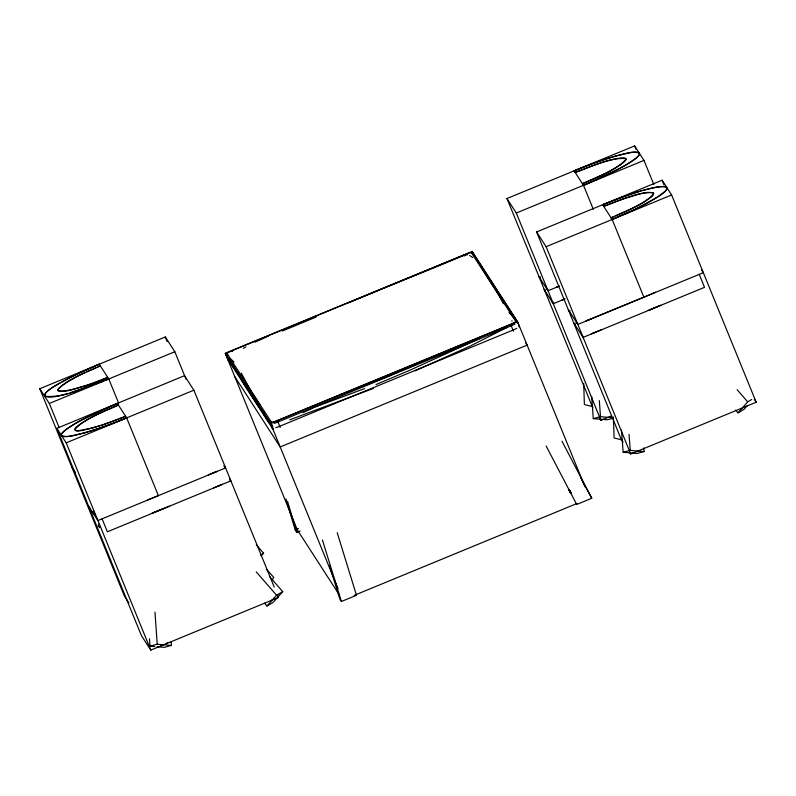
<?xml version="1.0" encoding="UTF-8"?>
<svg xmlns="http://www.w3.org/2000/svg" width="796" height="796" viewBox="0 0 796 796"><rect width="100%" height="100%" fill="white"/><g stroke="black" fill="none" stroke-linecap="round" stroke-linejoin="round"><path stroke-width="1.19" d="M229.745 359.772C232.82 366.896 241.795 378.339 246.541 387.095M271.914 580.513L273.744 577.359L266.282 569.04M735.594 410.069L738.031 412.875L747.683 401.851L751.693 399.483M747.265 405.652L744.041 409.323L738.031 412.875M261.237 555.897L263.595 553.23L256.312 544.782M264.551 603.189L266.988 605.995L276.61 595.239L282.739 591.657L269.695 576.692M282.739 591.657L273.127 602.413L266.988 605.995M231.129 362.548L230.671 363.006L233.984 368.24M539.708 277.874A12.676 1.761 -22.2 0 1 539.947 277.217L540.265 276.899M545.558 289.853L545.23 290.172A12.676 1.761 -22.2 0 0 544.991 290.829M464.207 256.033L465.849 254.571L467.68 254.82M65.889 429.651L75.212 423.572L88.645 416.368A69.192 9.632 -22.2 0 1 117.32 403.403L126.673 417.9L158.334 495.52M620.432 164.762L610.363 170.732M260.59 555.011L263.595 553.23M59.809 383.005C32.646 397.97 46.775 400.358 67.879 393.433M61.839 381.871L79.033 373.125L99.251 364.21L108.773 378.956L118.684 403.244M243.297 348.32L245.944 346.897M216.462 471.491L208.283 475.053M254.919 342.23L268.252 336.181M506.823 327.494L469.749 346.3L414.935 370.846M84.635 372.757C22.397 404.03 85.968 388.289 107.709 377.314L101.769 379.702A50.257 6.995 -22.2 0 1 84.515 385.941C75.948 387.911 66.705 392.945 57.879 390.736L57.71 389.851C68.685 377.712 85.908 372.946 100.306 365.852L98.037 366.797M282.351 331.027L316.012 317.097M303.107 412.607L314.589 407.244L364.668 388.587M479.699 338.439L408.746 370.717L376.02 384.558M86.804 371.742L95.769 367.752M492.973 332.27L499.381 329.425M659.396 305.773L648.322 310.5M660.819 305.166L649.168 310.151M615.646 215.925C626.024 211.418 636.352 206.661 645.984 200.691C648.123 198.632 654.989 196.194 653.158 192.612C635.974 192.075 619.666 200.841 603.696 206.363L609.646 203.975A50.257 6.995 -22.2 0 1 626.9 197.746C635.467 195.766 644.7 190.742 653.536 192.95L653.705 193.826C642.73 205.965 625.507 210.731 611.109 217.835L611.895 219.776M353.673 389.921L385.97 377.155L458.655 345.981M465.849 254.571C427.144 270.819 387.562 286.361 348.698 302.759M348.31 392.199L351.514 390.836M631.596 152.424L617.686 155.479L604.502 159.508A67.342 9.373 -22.2 0 0 582.005 167.677L574.145 170.832L583.508 185.329L619.766 168.424A62.556 8.706 -22.2 0 0 633.895 159.847A58.566 8.149 -22.2 0 0 639.437 154.126L639.188 153.021C631.546 150.583 623.288 154.454 615.696 156.036M117.32 403.403L81.063 420.298A62.556 8.706 -22.2 0 0 66.924 428.885A58.566 8.149 -22.2 0 0 61.382 434.596L61.63 435.701C69.272 438.138 77.53 434.268 85.122 432.686A68.088 9.482 -22.2 0 0 126.663 417.88M213.835 487.898L220.701 484.993M611.109 217.835L613.378 216.89M128.833 602.88L124.385 595.995L39.8 388.727L165.299 336.977L174.821 351.723L186.105 379.354M592.871 407.88L506.952 198.542L634.621 145.897L643.984 160.384L653.854 184.572M39.8 388.727L49.322 403.473L174.821 351.723M506.952 198.542L516.305 213.029L643.984 160.384M296.858 528.733L225.248 353.265L472.197 251.436L517.559 321.664L584.951 486.814M227.129 353.444A5.98 0.836 -22.2 0 1 232.223 350.608L465.451 254.431A5.98 0.836 -22.2 0 1 471.361 252.78M277.515 595.159L278.461 597.458L150.792 650.103L141.429 635.616L56.844 428.338L184.513 375.692L193.876 390.189L274.232 587.1M623.079 442.188L621.178 439.233L536.594 231.964L662.093 180.214L671.615 194.96L756.2 402.229L630.701 453.979L629.427 452.019M56.844 428.338L66.197 442.835L193.876 390.189M536.594 231.964L546.116 246.71L671.615 194.96M559.469 286.043L548.026 290.759L538.673 276.262M564.752 298.998L553.32 303.714L543.957 289.217M271.456 422.149A5.98 0.836 -22.2 0 0 277.356 420.497L510.594 324.33A5.98 0.836 -22.2 0 0 515.679 321.485M225.248 353.265L270.61 423.492L517.559 321.664M514.992 324.062A7.403 1.035 -22.2 0 1 511.231 325.803L278.003 421.97A7.403 1.035 -22.2 0 1 274.053 423.412M285.933 498.973L295.197 529.927L298.42 528.594M295.197 529.927L296.779 532.375L300.002 531.041M599.557 418.238L600.9 420.308L611.159 416.079M163.707 644.561L160.722 645.795L160.663 644.76M165.687 643.745L167.667 642.79M272.043 599.885L275.018 598.662L274.003 598.025M354.17 595.378L577 503.5M561.986 441.213L591.766 498.246L576.722 504.475L546.165 446.068M641.377 190.861L621.606 197.378L602.642 204.721L612.164 219.467L643.884 297.197L586.234 320.828M169.608 506.137L152.016 513.191M601.388 329.852L592.353 333.385M329.644 565.876L339.832 599.03L341.404 601.477L356.479 595.289L337.215 532.693M106.087 380.05L108.773 378.956C88.316 385.572 66.476 398.358 44.675 396.219L45.203 393.562A60.695 8.448 -22.2 0 1 53.551 386.806L69.809 377.642L91.371 367.543L99.251 364.21L100.057 366.2M575.18 172.443C591.478 167.11 608.373 157.24 625.755 158.603L625.915 159.469C614.572 171.647 597.149 176.513 582.463 183.717A53.282 7.413 -22.2 0 0 610.403 170.722M602.642 204.721C622.263 197.388 642.024 188.433 663.098 186.503C666.371 185.647 668.521 189.05 665.406 191.07C649.854 204.015 630.462 211.288 612.164 219.467L634.84 209.388L657.854 196.881A60.695 8.448 -22.2 0 0 666.212 190.115L666.74 187.468C659.227 184.921 651.029 188.712 643.526 190.244M126.673 417.9L118.813 421.054A67.342 9.373 -22.2 0 1 96.316 429.213L83.132 433.243L69.222 436.308M556.583 287.097L558.702 286.252M103.381 381.145L70.028 392.816M373.563 388.349L289.734 419.82M500.256 329.046L503.599 327.773M562.712 299.644L564.961 298.838M91.51 428.298L77.839 430.825L76.048 430.656L74.914 429.253C86.257 417.074 103.679 412.209 118.355 405.015A53.282 7.413 -22.2 0 0 90.426 418L80.396 423.96A45.034 6.268 -22.2 0 0 83.441 430.228M591.687 396.408L593.269 418.626L600.482 416.706L613.328 417.761M613.288 418.179L607.278 419.781L593.269 418.626M149.489 638.74L150.006 646.143L157.22 644.223L171.439 645.437L171.18 641.735M171.439 645.437L164.225 647.357L157.111 646.75M621.467 430.069L623.168 452.247L630.273 450.387L644.063 451.601L643.785 447.909M644.063 451.601L636.959 453.461L623.168 452.247M83.52 430.178L102.057 425.084L125.639 416.288A52.765 7.343 -22.2 0 1 91.46 428.328M617.298 158.543L609.308 160.434A52.765 7.343 -22.2 0 0 575.2 172.453M553.608 302.311L553.081 302.331A12.676 1.761 -22.2 0 1 552.275 302.102M150.006 646.143L154.742 646.551M228.89 358.697L231.377 359.493L233.964 362.051M469.61 255.476L472.725 257.566M592.751 406.607L584.383 404.567L583.717 383.503M622.392 440.049L614.114 437.949L613.348 416.945M100.157 527.121L98.734 526.514L98.376 525.46M271.973 424.885L269.207 422.835L266.013 418.039M551.907 301.535L552.991 302.311M581.687 335.166L582.772 335.962A13.423 1.871 -22.2 0 1 582.055 335.753M513.868 317.624L509.042 312.639M256.222 571.866L276.61 595.239M737.126 389.692L747.683 401.851M546.494 288.381L547.15 289.227M576.264 322.012L576.931 322.877M240.72 377.483L236.77 371.443M263.894 413.612L256.063 402.786L241.616 380.279M271.725 425.731L264.889 415.582L263.436 411.512M504.166 301.784L505.052 303.077M479.401 263.317C486.714 277.157 496.505 289.525 503.301 303.654M507.758 307.087L510.594 311.604M701.425 269.735L703.336 272.68L577.836 324.43L568.304 309.694M754.3 399.284L756.2 402.229M573.598 322.649L583.12 337.385L704.52 287.326L699.236 274.371M525.798 343.056L527.131 345.126L280.182 446.954L234.83 376.717M591.766 498.246L580.413 477.142M271.476 424.825L272.819 426.905M270.58 423.92L226.353 355.454A1.413 1.403 -32.9 0 1 227.129 353.613L271.346 422.079A1.413 1.403 -32.9 0 0 270.57 423.93L272.322 428.208A7.403 1.035 -22.2 0 0 273.545 428.258M272.322 428.208L228.104 359.732L226.353 355.454A7.403 1.035 -22.2 0 1 227.009 354.628M297.326 529.887L338.688 593.915M224.094 465.6L225.596 467.919L97.918 520.564L88.565 506.067M229.546 478.804L230.88 480.874L107.37 531.798L102.087 518.843M71.521 466.456L75.331 472.346M259.735 404.647L251.456 392.12L241.337 373.135M257.625 404.657L264.869 416.199M510.604 324.36L511.191 325.703M277.376 420.527L280.182 427.372M569.458 489.789L571.299 493.301M568.822 489.978L570.553 493.261M569.1 489.421L570.722 492.764M569.15 489.799L570.772 493.142M569.598 490.435L570.463 492.246M662.093 180.214L663.973 184.821M634.621 145.897L636.034 149.35M583.508 185.329L593.299 209.328M546.116 246.71L630.701 453.979M516.305 213.029L600.9 420.308M519.38 326.778A1.413 1.403 -32.9 0 0 519.281 326.37L517.519 322.091L473.302 253.626A7.403 1.035 -22.2 0 0 472.356 253.526M511.231 325.803L513.41 331.206M472.197 251.436L473.6 254.879M270.61 423.492L338.011 588.642M165.299 336.977L167.18 341.584M66.197 442.835L150.792 650.103M49.322 403.473L59.193 427.651M465.76 255.287L465.451 254.471M232.571 351.553L232.233 350.668M574.682 323.902L575.01 324.828M545.031 290.45L545.34 291.366M229.497 478.724L229.805 479.64M322.44 539.987L341.404 601.477M287.595 501.579L296.779 532.375M511.888 320.649L512.007 321.256M569.568 310.738L569.697 311.833M539.917 277.297L540.026 278.371M224.233 465.809L224.343 466.884A12.676 1.761 -22.2 0 0 224.552 466.307M629.039 434.367L630.273 450.387M599.338 400.657L600.482 416.706M154.981 612.144L157.22 644.223M273.426 429.064A1.413 1.403 -32.9 0 1 272.312 428.208M229.736 360.558A1.413 1.403 -32.9 0 1 228.094 359.732A7.403 1.035 -22.2 0 1 228.989 358.737M473.312 253.616A1.413 1.403 -32.9 0 0 471.471 252.859L515.689 321.325A1.413 1.403 -32.9 0 1 517.529 322.091A7.403 1.035 -22.2 0 1 517.072 322.768M519.251 326.39A7.403 1.035 -22.2 0 1 519.121 326.768M516.733 328.34A7.403 1.035 -22.2 0 1 512.982 330.091L279.754 426.258A7.403 1.035 -22.2 0 1 275.804 427.691M271.794 423.979A7.403 1.035 -22.2 0 1 270.6 423.92M655.586 292.182A65.431 9.104 -22.2 0 1 643.874 297.187M569.359 311.326A13.423 1.871 -22.2 0 1 569.906 310.34M577.578 323.037A13.423 1.871 -22.2 0 1 576.772 322.798M591.04 318.987A14.686 2.04 -22.2 0 1 586.105 320.878M574.652 324.28A13.423 1.871 -22.2 0 1 575.19 323.295M596.333 331.942A14.686 2.04 -22.2 0 1 591.388 333.832M158.384 495.61A68.088 9.482 -22.2 0 1 147.369 500.007M95.102 514.236A57.521 8.01 -22.2 0 1 93.59 511.231M69.172 436.327A57.521 8.01 -22.2 0 1 65.849 429.661M217.029 471.302A15.492 2.159 -22.2 0 1 212.154 473.461M163.668 508.564A68.088 9.472 -22.2 0 1 152.663 512.962M222.313 484.257A15.492 2.159 -22.2 0 1 217.437 486.416M229.835 479.262A12.676 1.761 -22.2 0 1 229.606 479.918M100.386 527.191A57.521 8.01 -22.2 0 1 98.873 524.186M574.155 170.851A68.088 9.472 -22.2 0 1 615.746 156.006M583.508 185.319A69.192 9.632 -22.2 0 0 612.184 172.354L625.606 165.16L634.929 159.071A57.521 8.01 -22.2 0 0 631.656 152.394M617.378 158.504A45.034 6.268 -22.2 0 1 620.492 164.742M547.797 289.376A12.676 1.761 -22.2 0 1 546.991 289.147M559.011 286.202A15.492 2.159 -22.2 0 1 556.454 287.147M564.294 299.157A15.492 2.159 -22.2 0 1 561.737 300.102"/></g></svg>
